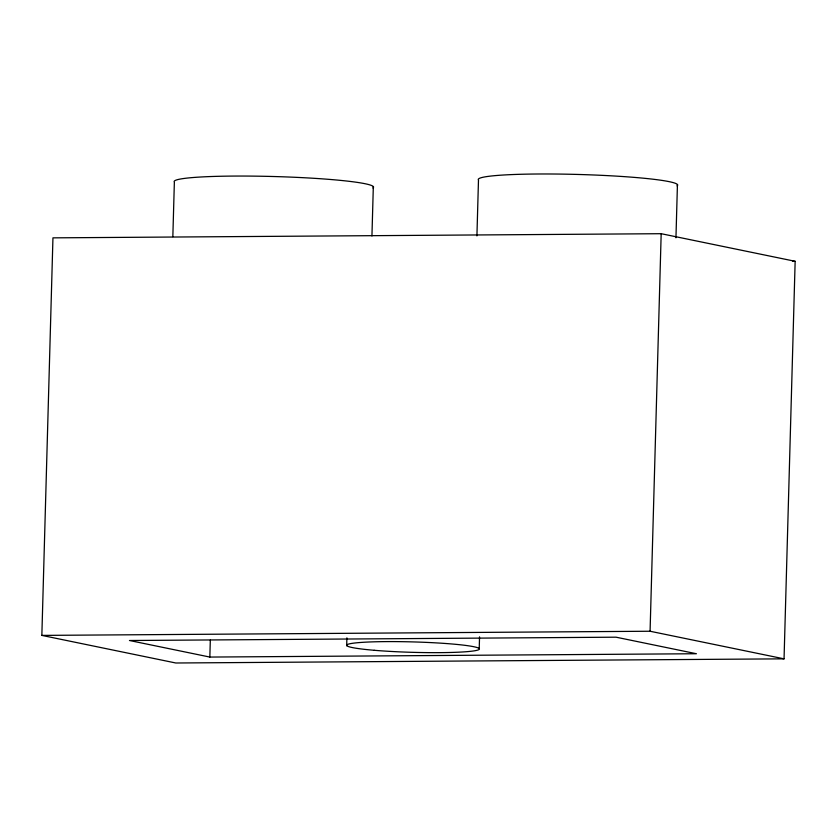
<?xml version="1.0" encoding="UTF-8"?>
<svg xmlns="http://www.w3.org/2000/svg" width="837" height="837" viewBox="0 0 837 837"><rect width="100%" height="100%" fill="white"/><g stroke="black" fill="none" stroke-linecap="round" stroke-linejoin="round"><path stroke-width="1.26" d="M41.85 635.398L52.951 237.854L661.178 233.701L795.15 261.301L784.049 658.845L175.822 662.998L41.85 635.398L650.077 631.244L784.049 658.845M172.84 236.672L174.368 182.11A99.729 7.826 1.6 0 1 275.98 176.586A99.729 7.826 1.6 0 1 372.957 187.959M209.846 657.066L129.463 640.504L616.053 637.187L696.426 653.739L209.846 657.066L210.317 640.106M346.675 645.672L346.895 637.857M371.942 235.971L373.323 186.599M476.923 235.898L478.482 180.039A99.729 7.826 1.6 0 1 580.093 174.514A99.729 7.826 1.6 0 1 677.07 185.877M479.224 648.57L479.549 636.831M650.077 631.244L661.178 233.701M675.951 237.792L677.436 184.527M792.534 261.311L795.15 261.301M374.191 650.286A66.489 5.221 1.6 0 0 479.088 649.47A66.489 5.221 1.6 0 0 385.564 641.613A66.489 5.221 1.6 0 0 374.191 650.286"/></g></svg>
